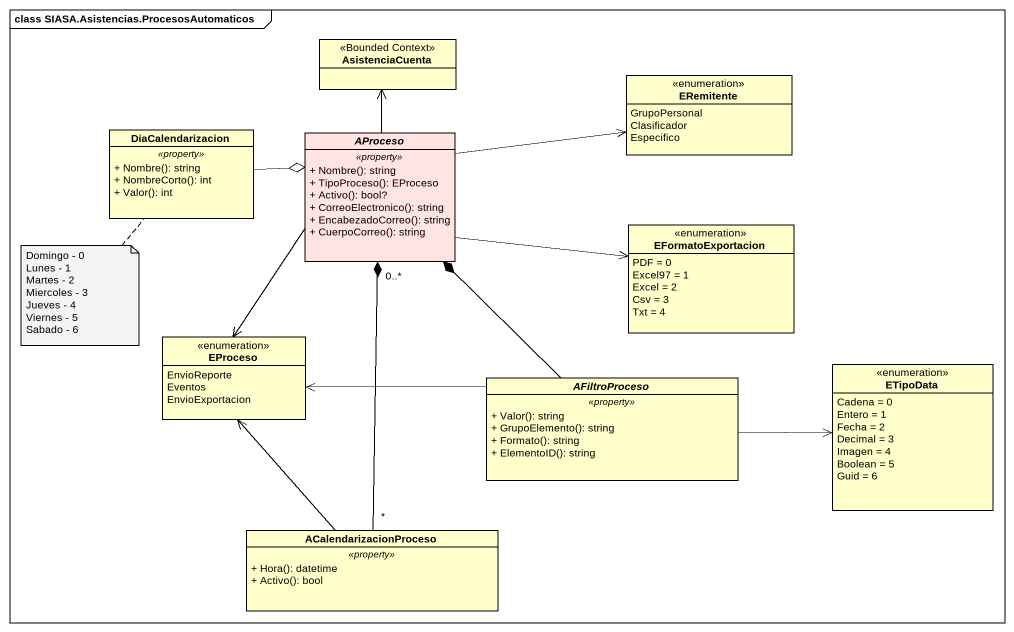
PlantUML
@startuml
mainframe class SIASA.Asistencias.ProcesosAutomaticos
hide circle
hide empty members
skinparam classAttributeIconSize 0
class AsistenciaCuenta <<Bounded Context>>
enum ERemitente {
  GrupoPersonal
  Clasificador
  Especifico
}
class DiaCalendarizacion {
  .. <<property>> ..
  + Nombre(): string
  + NombreCorto(): int
  + Valor(): int
}
abstract class AProceso #FFE4E1 {
  .. <<property>> ..
  + Nombre(): string
  + TipoProceso(): EProceso
  + Activo(): bool?
  + CorreoElectronico(): string
  + EncabezadoCorreo(): string
  + CuerpoCorreo(): string
}
enum EFormatoExportacion {
  PDF = 0
  Excel97 = 1
  Excel = 2
  Csv = 3
  Txt = 4
}
enum EProceso {
  EnvioReporte
  Eventos
  EnvioExportacion
}
enum ETipoData {
  Cadena = 0
  Entero = 1
  Fecha = 2
  Decimal = 3
  Imagen = 4
  Boolean = 5
  Guid = 6
}
abstract class AFiltroProceso {
  .. <<property>> ..
  + Valor(): string
  + GrupoElemento(): string
  + Formato(): string
  + ElementoID(): string
}
class ACalendarizacionProceso {
  .. <<property>> ..
  + Hora(): datetime
  + Activo(): bool
}
DiaCalendarizacion -right-o AProceso
AProceso -up-> AsistenciaCuenta
AProceso -right-> ERemitente
AProceso -right-> EFormatoExportacion
AProceso --> EProceso
AFiltroProceso -up-* AProceso
AFiltroProceso -left-> EProceso
AFiltroProceso -right-> ETipoData
ACalendarizacionProceso "*" -up-* "0..*" AProceso
ACalendarizacionProceso -up-> EProceso
note bottom of DiaCalendarizacion
  Domingo - 0
  Lunes - 1
  Martes - 2
  Miercoles - 3
  Jueves - 4
  Viernes - 5
  Sabado - 6
end note
@enduml
